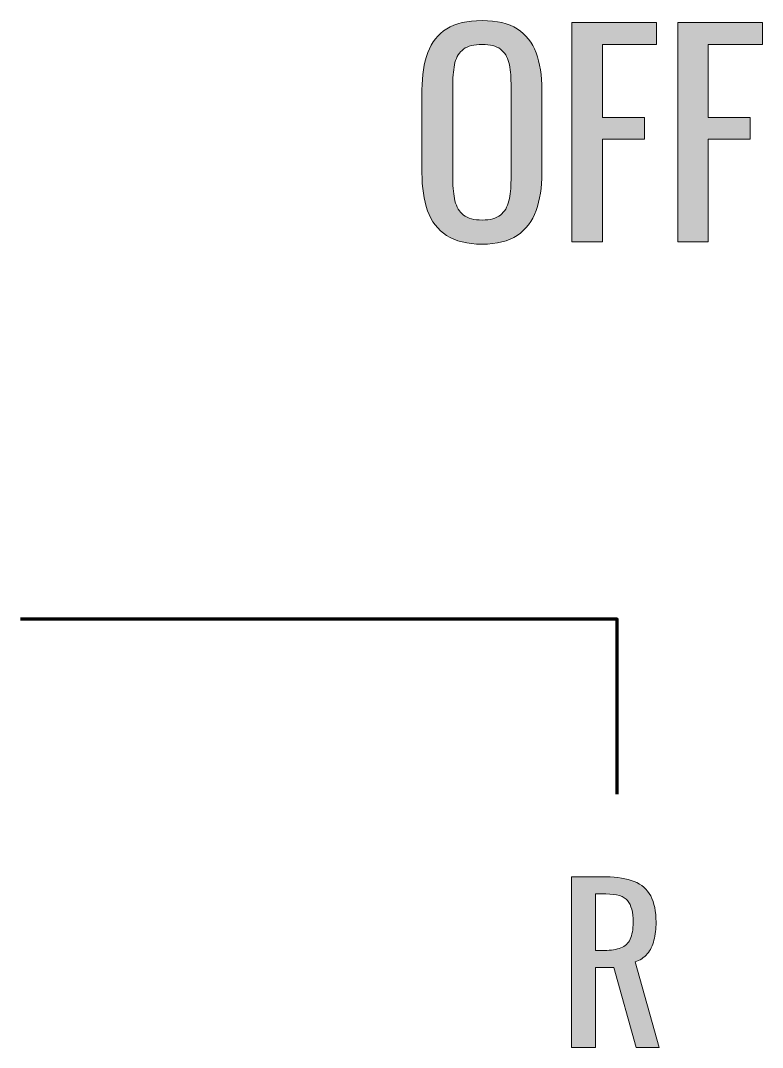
# Model space of a CAD drawing. Header units: inches. Extents: x 0 to 612, y 267 to 525.
# Drawn here: x 162.37 to 187.04, y 319.51 to 353.65 of the extents above; entities that cross this region are included whole.
import ezdxf

# ---------------------------------------------------------------- set-up
doc = ezdxf.new("R2010")
doc.units = ezdxf.units.IN
doc.header["$MEASUREMENT"] = 0
doc.layers.add('LINES', color=7, linetype='Continuous')
doc.layers.add('TEXT', color=7, linetype='Continuous')

# ---------------------------------------------------------------- blocks, each defined once
blk = doc.blocks.new('block 116')
at = {"layer": 'TEXT'}
h = blk.add_hatch(color=7, dxfattribs=at)
h.dxf.hatch_style = 2
edge = h.paths.add_edge_path()
edge.add_spline(control_points=[(180.692, 321.207), (180.692, 321.207), (180.692, 326.877), (180.692, 326.877), (180.692, 326.877), (181.833, 326.877), (181.833, 326.877), (182.211, 326.877), (182.523, 326.826), (182.771, 326.727), (183.018, 326.626), (183.202, 326.465), (183.32, 326.243), (183.439, 326.021), (183.499, 325.731), (183.499, 325.372), (183.499, 325.152), (183.476, 324.953), (183.429, 324.773), (183.382, 324.594), (183.308, 324.441), (183.205, 324.318), (183.102, 324.194), (182.967, 324.104), (182.799, 324.049), (182.799, 324.049), (183.604, 321.207), (183.604, 321.207), (183.604, 321.207), (182.841, 321.207), (182.841, 321.207), (182.841, 321.207), (182.099, 323.867), (182.099, 323.867), (182.099, 323.867), (181.483, 323.867), (181.483, 323.867), (181.483, 323.867), (181.483, 321.207), (181.483, 321.207), (181.483, 321.207), (180.692, 321.207), (180.692, 321.207)], knot_values=[0, 0, 0, 0, 1, 1, 1, 2, 2, 2, 3, 3, 3, 4, 4, 4, 5, 5, 5, 6, 6, 6, 7, 7, 7, 8, 8, 8, 9, 9, 9, 10, 10, 10, 11, 11, 11, 12, 12, 12, 13, 13, 13, 14, 14, 14, 14], degree=3, periodic=0)
edge = h.paths.add_edge_path()
edge.add_spline(control_points=[(181.483, 324.434), (181.483, 324.434), (181.784, 324.434), (181.784, 324.434), (182.008, 324.434), (182.19, 324.462), (182.33, 324.518), (182.47, 324.574), (182.573, 324.669), (182.638, 324.805), (182.703, 324.94), (182.736, 325.129), (182.736, 325.372), (182.736, 325.703), (182.675, 325.942), (182.554, 326.089), (182.433, 326.236), (182.192, 326.31), (181.833, 326.31), (181.833, 326.31), (181.483, 326.31), (181.483, 326.31), (181.483, 326.31), (181.483, 324.434), (181.483, 324.434)], knot_values=[0, 0, 0, 0, 1, 1, 1, 2, 2, 2, 3, 3, 3, 4, 4, 4, 5, 5, 5, 6, 6, 6, 7, 7, 7, 8, 8, 8, 8], degree=3, periodic=0)
at = {"layer": 'TEXT', "lineweight": 0}
for points, knots in [([(180.692, 321.207), (180.692, 321.207), (180.692, 326.877), (180.692, 326.877), (180.692, 326.877), (181.833, 326.877), (181.833, 326.877), (182.211, 326.877), (182.523, 326.826), (182.771, 326.727), (183.018, 326.626), (183.202, 326.465), (183.32, 326.243), (183.439, 326.021), (183.499, 325.731), (183.499, 325.372), (183.499, 325.152), (183.476, 324.953), (183.429, 324.773), (183.382, 324.594), (183.308, 324.441), (183.205, 324.318), (183.102, 324.194), (182.967, 324.104), (182.799, 324.049), (182.799, 324.049), (183.604, 321.207), (183.604, 321.207), (183.604, 321.207), (182.841, 321.207), (182.841, 321.207), (182.841, 321.207), (182.099, 323.867), (182.099, 323.867), (182.099, 323.867), (181.483, 323.867), (181.483, 323.867), (181.483, 323.867), (181.483, 321.207), (181.483, 321.207), (181.483, 321.207), (180.692, 321.207), (180.692, 321.207)], [0, 0, 0, 0, 1, 1, 1, 2, 2, 2, 3, 3, 3, 4, 4, 4, 5, 5, 5, 6, 6, 6, 7, 7, 7, 8, 8, 8, 9, 9, 9, 10, 10, 10, 11, 11, 11, 12, 12, 12, 13, 13, 13, 14, 14, 14, 14]), ([(181.483, 324.434), (181.483, 324.434), (181.784, 324.434), (181.784, 324.434), (182.008, 324.434), (182.19, 324.462), (182.33, 324.518), (182.47, 324.574), (182.573, 324.669), (182.638, 324.805), (182.703, 324.94), (182.736, 325.129), (182.736, 325.372), (182.736, 325.703), (182.675, 325.942), (182.554, 326.089), (182.433, 326.236), (182.192, 326.31), (181.833, 326.31), (181.833, 326.31), (181.483, 326.31), (181.483, 326.31), (181.483, 326.31), (181.483, 324.434), (181.483, 324.434)], [0, 0, 0, 0, 1, 1, 1, 2, 2, 2, 3, 3, 3, 4, 4, 4, 5, 5, 5, 6, 6, 6, 7, 7, 7, 8, 8, 8, 8])]:
    blk.add_open_spline(points, degree=3, knots=knots, dxfattribs=at)
blk = doc.blocks.new('block 118')
at = {"layer": 'TEXT'}
h = blk.add_hatch(color=7, dxfattribs=at)
h.dxf.hatch_style = 2
edge = h.paths.add_edge_path()
edge.add_spline(control_points=[(177.713, 346.217), (177.221, 346.217), (176.828, 346.312), (176.534, 346.505), (176.24, 346.696), (176.03, 346.971), (175.904, 347.328), (175.778, 347.685), (175.715, 348.104), (175.715, 348.584), (175.715, 348.584), (175.715, 351.347), (175.715, 351.347), (175.715, 351.826), (175.78, 352.239), (175.909, 352.584), (176.038, 352.929), (176.248, 353.193), (176.539, 353.376), (176.83, 353.559), (177.221, 353.65), (177.713, 353.65), (178.205, 353.65), (178.595, 353.558), (178.883, 353.372), (179.171, 353.186), (179.379, 352.922), (179.509, 352.58), (179.638, 352.237), (179.702, 351.826), (179.702, 351.347), (179.702, 351.347), (179.702, 348.574), (179.702, 348.574), (179.702, 348.101), (179.638, 347.687), (179.509, 347.333), (179.379, 346.979), (179.171, 346.704), (178.883, 346.509), (178.595, 346.314), (178.205, 346.217), (177.713, 346.217)], knot_values=[0, 0, 0, 0, 1, 1, 1, 2, 2, 2, 3, 3, 3, 4, 4, 4, 5, 5, 5, 6, 6, 6, 7, 7, 7, 8, 8, 8, 9, 9, 9, 10, 10, 10, 11, 11, 11, 12, 12, 12, 13, 13, 13, 14, 14, 14, 14], degree=3, periodic=0)
edge = h.paths.add_edge_path()
edge.add_spline(control_points=[(177.713, 347.018), (177.983, 347.018), (178.187, 347.073), (178.325, 347.185), (178.463, 347.295), (178.556, 347.451), (178.604, 347.652), (178.652, 347.854), (178.676, 348.089), (178.676, 348.358), (178.676, 348.358), (178.676, 351.554), (178.676, 351.554), (178.676, 351.823), (178.652, 352.056), (178.604, 352.251), (178.556, 352.446), (178.463, 352.596), (178.325, 352.701), (178.187, 352.806), (177.983, 352.858), (177.713, 352.858), (177.443, 352.858), (177.238, 352.806), (177.097, 352.701), (176.956, 352.596), (176.861, 352.446), (176.813, 352.251), (176.765, 352.056), (176.741, 351.823), (176.741, 351.554), (176.741, 351.554), (176.741, 348.358), (176.741, 348.358), (176.741, 348.089), (176.765, 347.854), (176.813, 347.652), (176.861, 347.451), (176.956, 347.295), (177.097, 347.185), (177.238, 347.073), (177.443, 347.018), (177.713, 347.018)], knot_values=[0, 0, 0, 0, 1, 1, 1, 2, 2, 2, 3, 3, 3, 4, 4, 4, 5, 5, 5, 6, 6, 6, 7, 7, 7, 8, 8, 8, 9, 9, 9, 10, 10, 10, 11, 11, 11, 12, 12, 12, 13, 13, 13, 14, 14, 14, 14], degree=3, periodic=0)
h = blk.add_hatch(color=7, dxfattribs=at)
h.dxf.hatch_style = 2
h.paths.add_polyline_path([(180.701, 346.298), (180.701, 353.588), (183.518, 353.588), (183.518, 352.858), (181.718, 352.858), (181.718, 350.429), (183.113, 350.429), (183.113, 349.709), (181.718, 349.709), (181.718, 346.298)])
h = blk.add_hatch(color=7, dxfattribs=at)
h.dxf.hatch_style = 2
h.paths.add_polyline_path([(184.22, 346.298), (184.22, 353.588), (187.037, 353.588), (187.037, 352.858), (185.237, 352.858), (185.237, 350.429), (186.632, 350.429), (186.632, 349.709), (185.237, 349.709), (185.237, 346.298)])
at = {"layer": 'TEXT', "lineweight": 0}
for points in [[(180.701, 346.298), (180.701, 353.588), (183.518, 353.588), (183.518, 352.858), (181.718, 352.858), (181.718, 350.429), (183.113, 350.429), (183.113, 349.709), (181.718, 349.709), (181.718, 346.298), (180.701, 346.298)], [(184.22, 346.298), (184.22, 353.588), (187.037, 353.588), (187.037, 352.858), (185.237, 352.858), (185.237, 350.429), (186.632, 350.429), (186.632, 349.709), (185.237, 349.709), (185.237, 346.298), (184.22, 346.298)]]:
    blk.add_lwpolyline(points, dxfattribs=at)
for points in [[(177.713, 346.217), (177.221, 346.217), (176.828, 346.312), (176.534, 346.505), (176.24, 346.696), (176.03, 346.971), (175.904, 347.328), (175.778, 347.685), (175.715, 348.104), (175.715, 348.584), (175.715, 348.584), (175.715, 351.347), (175.715, 351.347), (175.715, 351.826), (175.78, 352.239), (175.909, 352.584), (176.038, 352.929), (176.248, 353.193), (176.539, 353.376), (176.83, 353.559), (177.221, 353.65), (177.713, 353.65), (178.205, 353.65), (178.595, 353.558), (178.883, 353.372), (179.171, 353.186), (179.379, 352.922), (179.509, 352.58), (179.638, 352.237), (179.702, 351.826), (179.702, 351.347), (179.702, 351.347), (179.702, 348.574), (179.702, 348.574), (179.702, 348.101), (179.638, 347.687), (179.509, 347.333), (179.379, 346.979), (179.171, 346.704), (178.883, 346.509), (178.595, 346.314), (178.205, 346.217), (177.713, 346.217)], [(177.713, 347.018), (177.983, 347.018), (178.187, 347.073), (178.325, 347.185), (178.463, 347.295), (178.556, 347.451), (178.604, 347.652), (178.652, 347.854), (178.676, 348.089), (178.676, 348.358), (178.676, 348.358), (178.676, 351.554), (178.676, 351.554), (178.676, 351.823), (178.652, 352.056), (178.604, 352.251), (178.556, 352.446), (178.463, 352.596), (178.325, 352.701), (178.187, 352.806), (177.983, 352.858), (177.713, 352.858), (177.443, 352.858), (177.238, 352.806), (177.097, 352.701), (176.956, 352.596), (176.861, 352.446), (176.813, 352.251), (176.765, 352.056), (176.741, 351.823), (176.741, 351.554), (176.741, 351.554), (176.741, 348.358), (176.741, 348.358), (176.741, 348.089), (176.765, 347.854), (176.813, 347.652), (176.861, 347.451), (176.956, 347.295), (177.097, 347.185), (177.238, 347.073), (177.443, 347.018), (177.713, 347.018)]]:
    blk.add_open_spline(points, degree=3, knots=[0, 0, 0, 0, 1, 1, 1, 2, 2, 2, 3, 3, 3, 4, 4, 4, 5, 5, 5, 6, 6, 6, 7, 7, 7, 8, 8, 8, 9, 9, 9, 10, 10, 10, 11, 11, 11, 12, 12, 12, 13, 13, 13, 14, 14, 14, 14], dxfattribs=at)

msp = doc.modelspace()

# ---------------------------------------------------------------- linework, layer by layer
at = {"layer": 'LINES', "color": 7, "lineweight": 140}
msp.add_lwpolyline([(182.201, 327.932), (182.201, 333.75), (162.366, 333.75)], dxfattribs=at)

# ---------------------------------------------------------------- block references
at = {"layer": 'TEXT'}
for name, p in [('block 118', (0, 0)), ('block 116', (0, -1.695))]:
    msp.add_blockref(name, p, dxfattribs=at)

doc.saveas('drawing.dxf')
